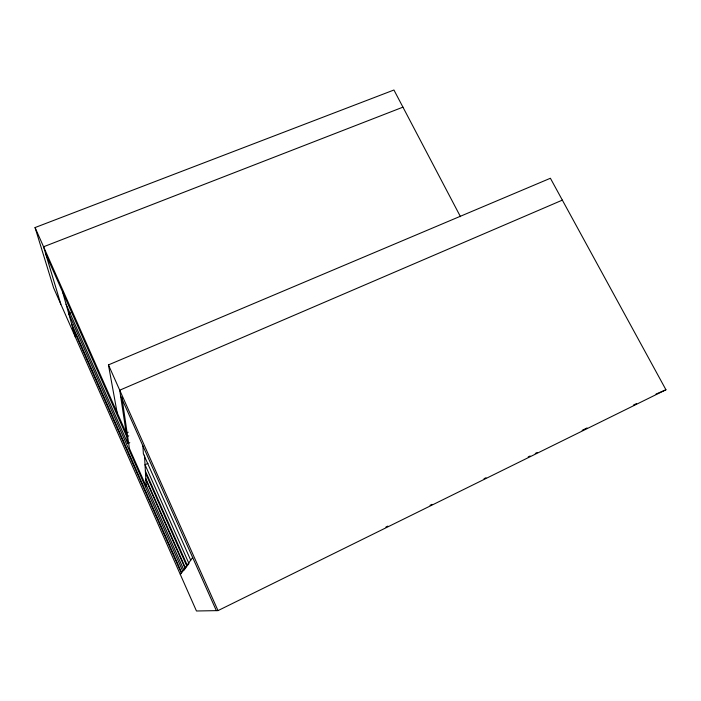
<?xml version="1.0" encoding="UTF-8"?>
<svg xmlns="http://www.w3.org/2000/svg" width="701" height="701" viewBox="0 0 701 701"><rect width="100%" height="100%" fill="white"/><g stroke="black" fill="none" stroke-linecap="round" stroke-linejoin="round"><path stroke-width="1.05" d="M180.332 574.522L192.661 557.532M385.883 527.082L387.846 526.109M430.046 505.316L432.009 504.352M484.023 478.713L485.986 477.749M528.186 456.956L530.149 455.983M535.266 453.459L537.229 452.495M582.154 430.353L587.061 427.934M633.397 405.099L636.657 403.496M460.478 216.697L393.936 90.008L35.05 227.562L53.6 287.831L196.455 610.992L218.011 610.606L665.95 389.774L550.399 178.256L108.445 364.897L117.093 412.495M147.981 463.379L145.028 464.71L188.937 563.508L187.386 565.611L145.379 471.002M66.06 304.19L127.81 443.54L129.799 442.655M128.222 432.193L126.224 433.078L35.05 227.562M128.774 435.82L126.776 436.705L45.705 253.893M655.996 394.085L665.95 389.774M562.351 200.127L119.722 390.194L127.81 443.54M70.775 312.874L68.768 313.689L182.768 571.157M402.944 107.157L43.576 246.77L60.838 304.216M108.445 364.897L218.011 610.606M120.563 395.75L216.329 610.632M190.725 560.195L143.381 453.81L142.881 445.827M145.493 472.982L186.904 566.268L185.52 568.143L145.808 478.599M145.878 479.861L185.204 568.555L183.96 570.246L146.159 484.943M71.774 324.291L181.673 572.673M72.729 327.665L181.322 573.146M62.617 292.019L75.463 337.312M121.939 397.476L129.405 448.491L146.255 486.529L144.485 455.133"/></g></svg>
